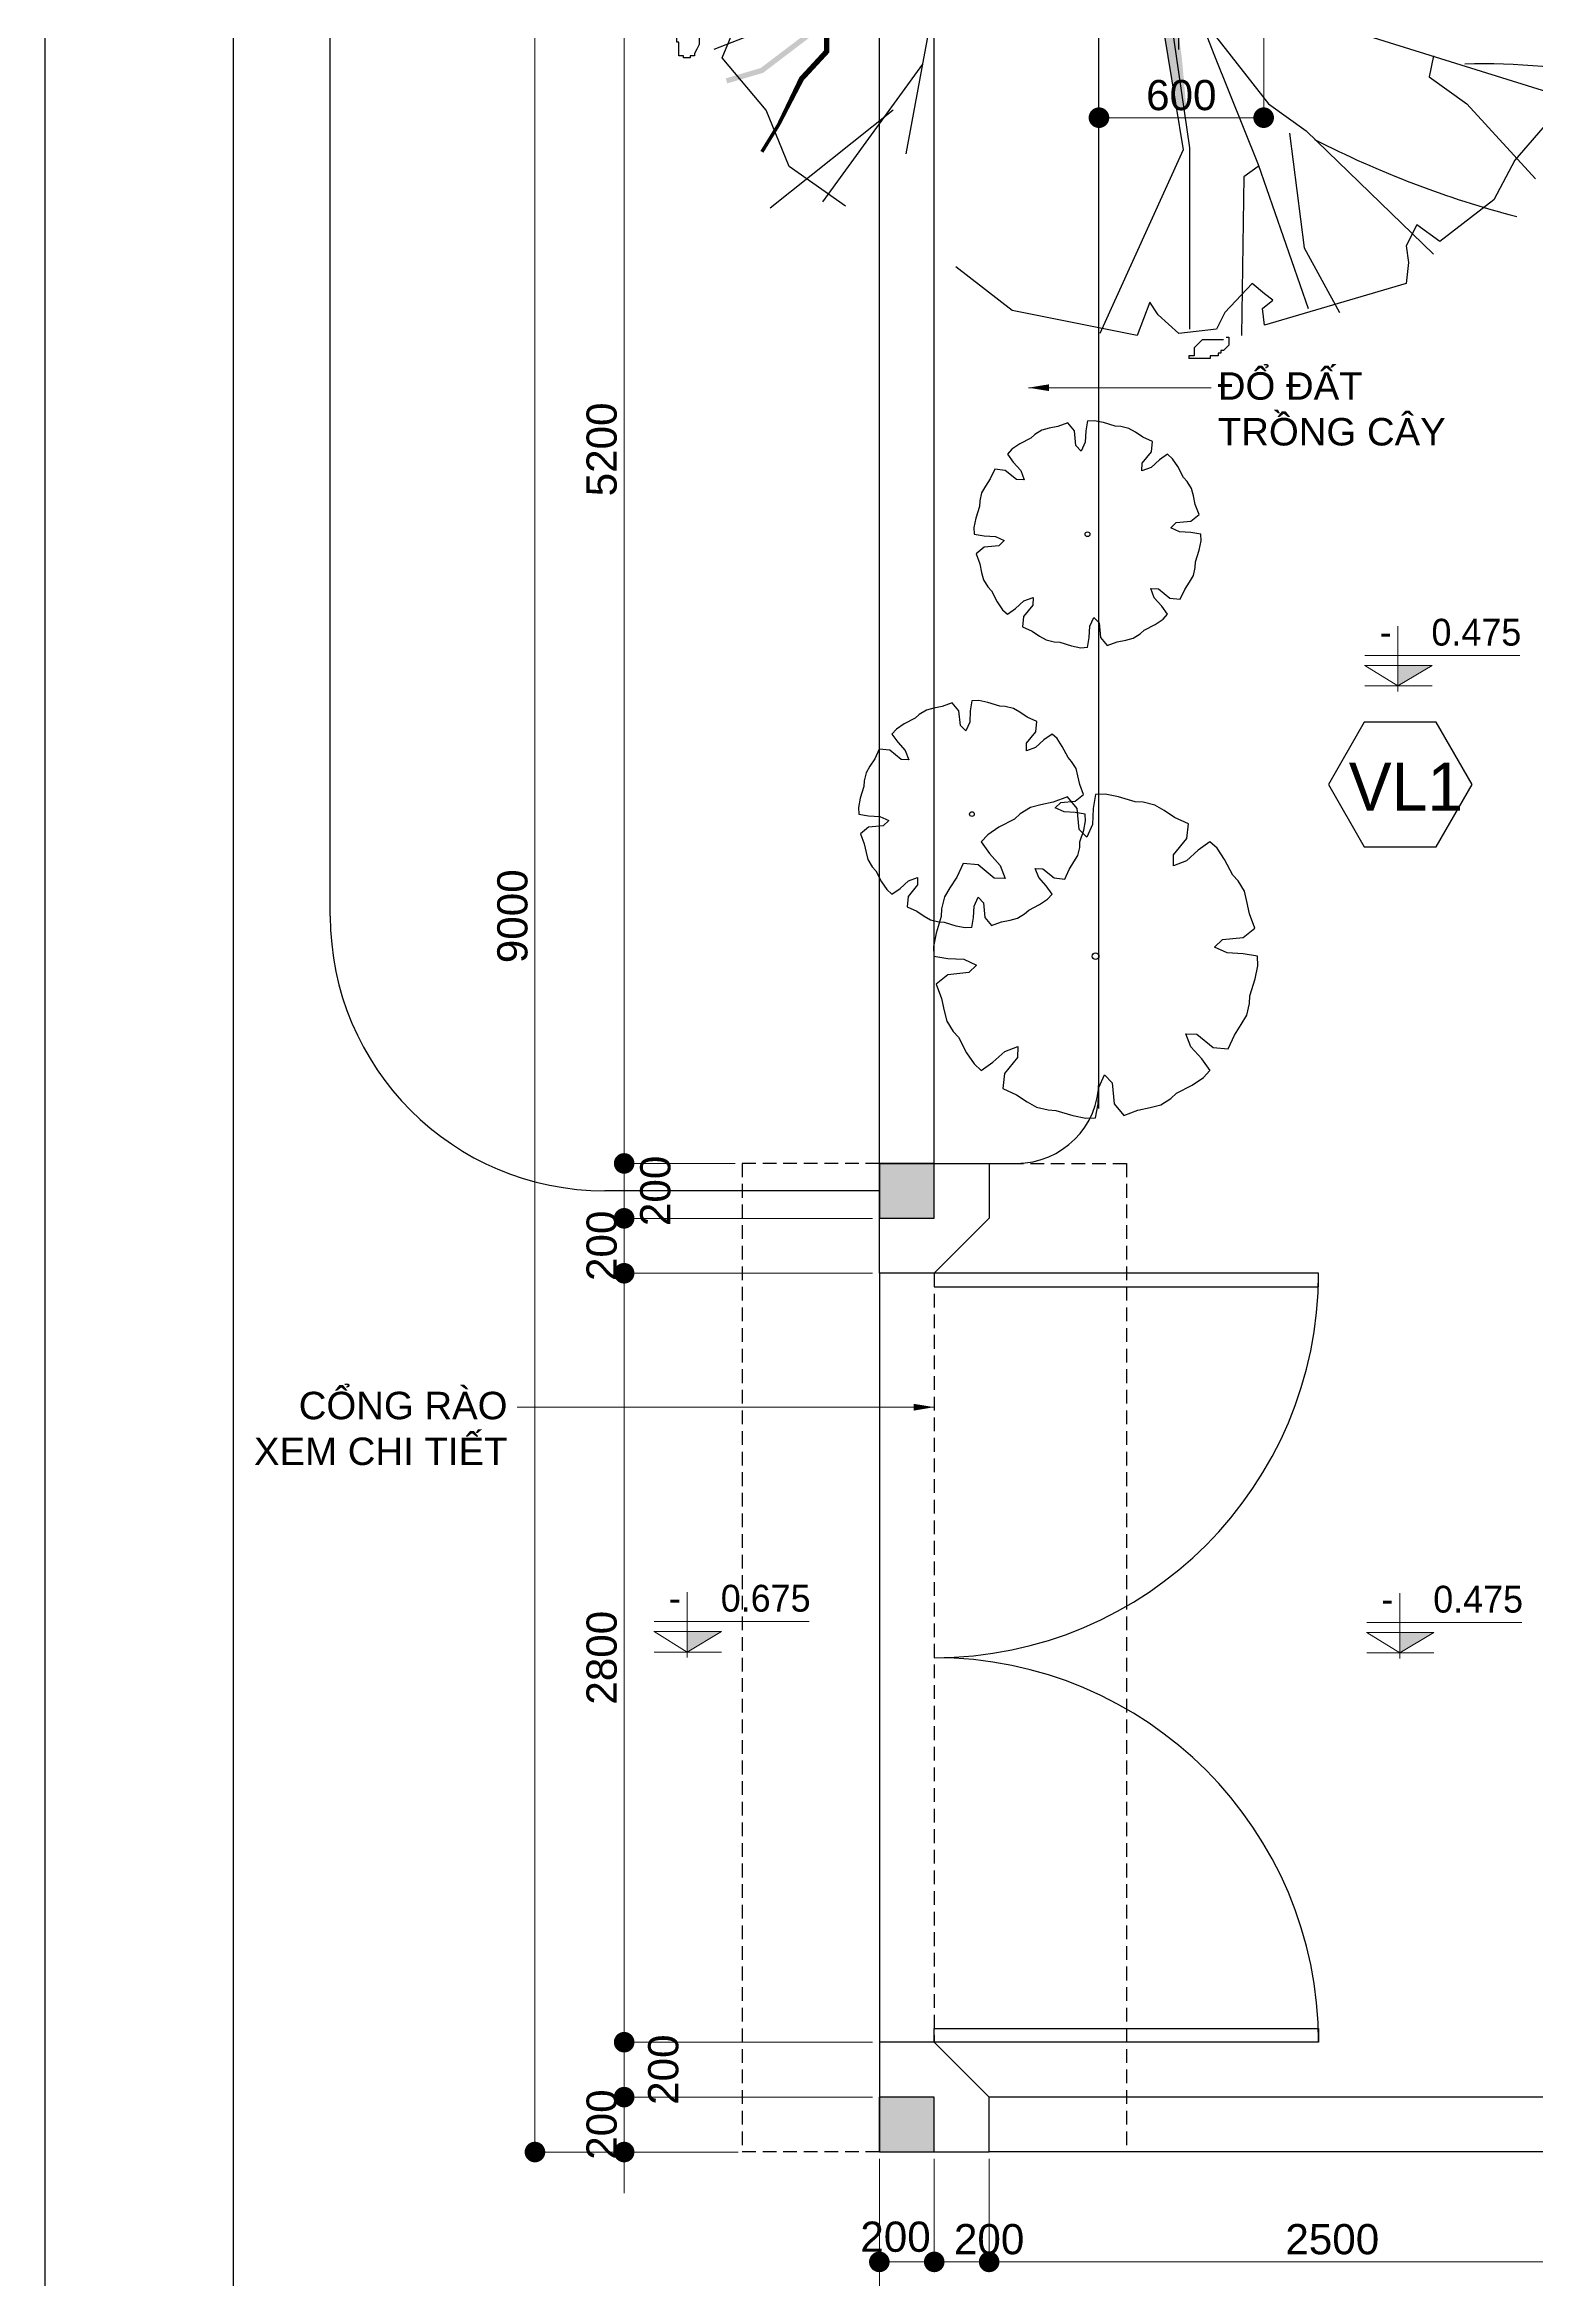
# Model space of a CAD drawing. Header units: millimetres. Extents: x -257631 to 60726, y -119421 to -4977.
# Drawn here: x -255846 to -244978, y -30483 to -14209 of the extents above; entities that cross this region are included whole.
import ezdxf
from ezdxf.enums import TextEntityAlignment as Align

# ---------------------------------------------------------------- set-up
doc = ezdxf.new("R2010")
doc.units = ezdxf.units.MM
doc.header["$LTSCALE"] = 400
doc.header["$MEASUREMENT"] = 0
doc.header["$PDMODE"] = 35
doc.linetypes.add('HIDDEN', pattern=[0.375, 0.25, -0.125])
for name, color, linetype in [('cay', 86, 'Continuous'), ('DIM', 144, 'Continuous'), ('HACTH', 8, 'Continuous'), ('KHUNG', 5, 'Continuous'), ('net 2', 7, 'Continuous'), ('net 3', 144, 'Continuous'), ('NUOC', 2, 'Continuous'), ('THAY', 7, 'Continuous'), ('VTH-TRUC', 1, 'Continuous')]:
    doc.layers.add(name, color=color, linetype=linetype)
doc.layers.add('VTH-GHI CHU- KI HIEU', color=7, linetype='Continuous', lineweight=13)
doc.styles.add('100_dim', font='VAVOB.TTF', dxfattribs={"height": 220})
doc.styles.add('100_tieude', font='VAVOB.TTF', dxfattribs={"height": 500})
doc.styles.add('VNI-AVO', font='vhelven.ttf', dxfattribs={"height": 220})
doc.dimstyles.new('style-50', dxfattribs={"dimscale": 0, "dimtxt": 2.3, "dimasz": 150, "dimexe": 50, "dimexo": 50, "dimgap": 50, "dimtad": 1, "dimdec": 0, "dimlfac": 0.5, "dimzin": 9, "dimtxsty": 'VNI-AVO', "dimblk": 'DOT', "dimcen": 0, "dimdle": 150, "dimclrd": 146, "dimclre": 146, "dimclrt": 7, "dimadec": 0, "dimazin": 0, "dimtfac": 1, "dimtdec": 0, "dimtix": 1, "dimtmove": 2, "dimatfit": 3, "dimfxl": 0, "dimlwd": 13, "dimlwe": 13, "dimarcsym": 0})

# ---------------------------------------------------------------- blocks, each defined once
blk = doc.blocks.new('VL')
at = {"layer": 'NUOC'}
blk.add_lwpolyline([(508, -7), (246, 447), (-278, 447), (-540, -7), (-278, -461), (246, -461)], close=True, dxfattribs=at)
at = {"layer": 'VTH-TRUC', "color": 7, "style": '100_tieude'}
blk.add_attdef('VL1', text='', height=350, dxfattribs=at).set_placement((25, -22), align=Align.MIDDLE_CENTER)
blk = doc.blocks.new('_Dot')
at = {"color": 0, "linetype": 'ByBlock', "lineweight": -2}
blk.add_line((-0.5, 0), (-1, 0), dxfattribs=at)
at = {"color": 0, "linetype": 'ByBlock', "lineweight": 100, "const_width": 0.5}
blk.add_lwpolyline([(-0.25, 0, 1), (0.25, 0, 1)], format="xyb", close=True, dxfattribs=at)
blk = doc.blocks.new('*D132')
at = {"layer": 'Defpoints', "color": 0}
for p in [(-19783, 124733), (-18583, 124733), (-19783, 123949)]:
    blk.add_point(p, dxfattribs=at)
at = {"layer": 'DIM', "color": 146, "lineweight": 13}
for p, q in [((-19783, 124683), (-19783, 123899)), ((-18583, 124683), (-18583, 123899)), ((-18733, 123949), (-19633, 123949))]:
    blk.add_line(p, q, dxfattribs=at)
at = {"layer": 'DIM', "color": 146, "lineweight": 13, "xscale": 150, "yscale": 150, "zscale": 150}
for p, rotation in [((-19783, 123949), 179.9999999999899), ((-18583, 123949), 359.9999999999899)]:
    blk.add_blockref('_Dot', p, dxfattribs=dict(at, rotation=rotation))
at = {"layer": 'DIM', "color": 7, "insert": (-19183, 124112), "char_height": 220, "attachment_point": 5, "style": 'VNI-AVO'}
blk.add_mtext('600', dxfattribs=at)
blk = doc.blocks.new('VTH- COTE')
at = {"layer": 'VTH-GHI CHU- KI HIEU'}
blk.add_hatch(color=256, dxfattribs=at).paths.add_polyline_path([(0, 0), (40.7, 24.3), (0, 24.3)])
for p, q in [((0, 71.4), (0, -6.7)), ((-39.3, 36.3), (145.4, 36.3)), ((-39.7, 24.3), (40.7, 24.3)), ((-39.3, 24.3), (0, 0)), ((-39.3, 0), (40.7, 0)), ((40.7, 24.3), (0, 0))]:
    blk.add_line(p, q, dxfattribs=at)
at = {"layer": 'VTH-GHI CHU- KI HIEU', "style": '100_dim'}
blk.add_attdef('%%P0.000', text='', height=32, dxfattribs=at).set_placement((147, 64.1), align=Align.MIDDLE_RIGHT)
blk = doc.blocks.new('*D82')
at = {"layer": 'Defpoints', "color": 0}
for p in [(-21383, 127133), (-23892, 109133), (-22412, 109133)]:
    blk.add_point(p, dxfattribs=at)
at = {"layer": 'DIM', "color": 146, "lineweight": 13}
for p, q in [((-21433, 127133), (-23942, 127133)), ((-23892, 126983), (-23892, 109283)), ((-22462, 109133), (-23942, 109133))]:
    blk.add_line(p, q, dxfattribs=at)
at = {"layer": 'DIM', "color": 146, "lineweight": 13, "xscale": 150, "yscale": 150, "zscale": 150}
for p, rotation in [((-23892, 127133), 89.99999999998985), ((-23892, 109133), 269.9999999999899)]:
    blk.add_blockref('_Dot', p, dxfattribs=dict(at, rotation=rotation))
at = {"layer": 'DIM', "color": 7, "insert": (-24055, 118133), "char_height": 220, "attachment_point": 5, "rotation": 90, "style": 'VNI-AVO'}
blk.add_mtext('9000', dxfattribs=at)
blk = doc.blocks.new('*D80')
at = {"layer": 'Defpoints', "color": 0}
for p in [(-23242, 126733), (-21383, 126733), (-22383, 116333)]:
    blk.add_point(p, dxfattribs=at)
at = {"layer": 'DIM', "color": 146, "lineweight": 13}
for p, q in [((-21433, 126733), (-23292, 126733)), ((-23242, 116483), (-23242, 126583)), ((-22433, 116333), (-23292, 116333))]:
    blk.add_line(p, q, dxfattribs=at)
at = {"layer": 'DIM', "color": 146, "lineweight": 13, "xscale": 150, "yscale": 150, "zscale": 150}
for p, rotation in [((-23242, 126733), 89.99999999998987), ((-23242, 116333), 269.9999999999899)]:
    blk.add_blockref('_Dot', p, dxfattribs=dict(at, rotation=rotation))
at = {"layer": 'DIM', "color": 7, "insert": (-23405, 121533), "char_height": 220, "attachment_point": 5, "rotation": 90, "style": 'VNI-AVO'}
blk.add_mtext('5200', dxfattribs=at)
blk = doc.blocks.new('*D79')
at = {"layer": 'Defpoints', "color": 0}
for p in [(-23242, 116333), (-22383, 116333), (-21383, 115933)]:
    blk.add_point(p, dxfattribs=at)
at = {"layer": 'DIM', "color": 146, "lineweight": 13}
for p, q in [((-22433, 116333), (-23292, 116333)), ((-23242, 116083), (-23242, 116183)), ((-21433, 115933), (-23292, 115933))]:
    blk.add_line(p, q, dxfattribs=at)
at = {"layer": 'DIM', "color": 146, "lineweight": 13, "xscale": 150, "yscale": 150, "zscale": 150}
for p, rotation in [((-23242, 116333), 89.99999999998987), ((-23242, 115933), 269.9999999999899)]:
    blk.add_blockref('_Dot', p, dxfattribs=dict(at, rotation=rotation))
at = {"layer": 'DIM', "color": 7, "insert": (-23014, 116133), "char_height": 220, "attachment_point": 5, "rotation": 90, "style": 'VNI-AVO'}
blk.add_mtext('200', dxfattribs=at)
blk = doc.blocks.new('*D78')
at = {"layer": 'Defpoints', "color": 0}
for p in [(-23242, 115933), (-21383, 115933), (-21383, 115533)]:
    blk.add_point(p, dxfattribs=at)
at = {"layer": 'DIM', "color": 146, "lineweight": 13}
for p, q in [((-23242, 116083), (-23242, 116233)), ((-21433, 115933), (-23292, 115933)), ((-23242, 115533), (-23242, 115933)), ((-21433, 115533), (-23292, 115533)), ((-23242, 115383), (-23242, 115233))]:
    blk.add_line(p, q, dxfattribs=at)
at = {"layer": 'DIM', "color": 146, "lineweight": 13, "xscale": 150, "yscale": 150, "zscale": 150}
for p, rotation in [((-23242, 115933), 269.9999999999899), ((-23242, 115533), 89.99999999998985)]:
    blk.add_blockref('_Dot', p, dxfattribs=dict(at, rotation=rotation))
at = {"layer": 'DIM', "color": 7, "insert": (-23405, 115733), "char_height": 220, "attachment_point": 5, "rotation": 90, "style": 'VNI-AVO'}
blk.add_mtext('200', dxfattribs=at)
blk = doc.blocks.new('*D77')
at = {"layer": 'Defpoints', "color": 0}
for p in [(-23242, 115533), (-21383, 115533), (-21383, 109933)]:
    blk.add_point(p, dxfattribs=at)
at = {"layer": 'DIM', "color": 146, "lineweight": 13}
for p, q in [((-21433, 115533), (-23292, 115533)), ((-23242, 110083), (-23242, 115383)), ((-21433, 109933), (-23292, 109933))]:
    blk.add_line(p, q, dxfattribs=at)
at = {"layer": 'DIM', "color": 146, "lineweight": 13, "xscale": 150, "yscale": 150, "zscale": 150}
for p, rotation in [((-23242, 115533), 89.99999999998987), ((-23242, 109933), 269.9999999999899)]:
    blk.add_blockref('_Dot', p, dxfattribs=dict(at, rotation=rotation))
at = {"layer": 'DIM', "color": 7, "insert": (-23405, 112733), "char_height": 220, "attachment_point": 5, "rotation": 90, "style": 'VNI-AVO'}
blk.add_mtext('2800', dxfattribs=at)
blk = doc.blocks.new('*D76')
at = {"layer": 'Defpoints', "color": 0}
for p in [(-23242, 109933), (-21383, 109933), (-21383, 109533)]:
    blk.add_point(p, dxfattribs=at)
at = {"layer": 'DIM', "color": 146, "lineweight": 13}
for p, q in [((-21433, 109933), (-23292, 109933)), ((-23242, 109683), (-23242, 109783)), ((-21433, 109533), (-23292, 109533))]:
    blk.add_line(p, q, dxfattribs=at)
at = {"layer": 'DIM', "color": 146, "lineweight": 13, "xscale": 150, "yscale": 150, "zscale": 150}
for p, rotation in [((-23242, 109933), 89.99999999998987), ((-23242, 109533), 269.9999999999899)]:
    blk.add_blockref('_Dot', p, dxfattribs=dict(at, rotation=rotation))
at = {"layer": 'DIM', "color": 7, "insert": (-22956, 109733), "char_height": 220, "attachment_point": 5, "rotation": 90, "style": 'VNI-AVO'}
blk.add_mtext('200', dxfattribs=at)
blk = doc.blocks.new('*D75')
at = {"layer": 'Defpoints', "color": 0}
for p in [(-23242, 109533), (-21383, 109533), (-22362, 109133)]:
    blk.add_point(p, dxfattribs=at)
at = {"layer": 'DIM', "color": 146, "lineweight": 13}
for p, q in [((-23242, 109683), (-23242, 109833)), ((-21433, 109533), (-23292, 109533)), ((-23242, 109133), (-23242, 109533)), ((-22412, 109133), (-23292, 109133)), ((-23242, 108983), (-23242, 108833))]:
    blk.add_line(p, q, dxfattribs=at)
at = {"layer": 'DIM', "color": 146, "lineweight": 13, "xscale": 150, "yscale": 150, "zscale": 150}
for p, rotation in [((-23242, 109533), 269.9999999999899), ((-23242, 109133), 89.99999999998985)]:
    blk.add_blockref('_Dot', p, dxfattribs=dict(at, rotation=rotation))
at = {"layer": 'DIM', "color": 7, "insert": (-23405, 109333), "char_height": 220, "attachment_point": 5, "rotation": 90, "style": 'VNI-AVO'}
blk.add_mtext('200', dxfattribs=at)
blk = doc.blocks.new('*D33')
at = {"layer": 'Defpoints', "color": 0}
for p in [(-21383, 109083), (-15383, 109133), (-21383, 107033)]:
    blk.add_point(p, dxfattribs=at)
at = {"layer": 'DIM', "color": 146, "lineweight": 13}
for p, q in [((-15383, 109083), (-15383, 106983)), ((-21383, 109033), (-21383, 106983)), ((-15533, 107033), (-21233, 107033))]:
    blk.add_line(p, q, dxfattribs=at)
at = {"layer": 'DIM', "color": 146, "lineweight": 13, "xscale": 150, "yscale": 150, "zscale": 150}
for p, rotation in [((-21383, 107033), 179.9999999999899), ((-15383, 107033), 359.9999999999899)]:
    blk.add_blockref('_Dot', p, dxfattribs=dict(at, rotation=rotation))
at = {"layer": 'DIM', "color": 7, "insert": (-18383, 107197), "char_height": 220, "attachment_point": 5, "style": 'VNI-AVO'}
blk.add_mtext('3000', dxfattribs=at)
blk = doc.blocks.new('*D12')
at = {"layer": 'Defpoints', "color": 0}
for p in [(-21383, 109133), (-20983, 109133), (-21383, 108333)]:
    blk.add_point(p, dxfattribs=at)
at = {"layer": 'DIM', "color": 146, "lineweight": 13}
for p, q in [((-21383, 109083), (-21383, 108283)), ((-20983, 109083), (-20983, 108283)), ((-21133, 108333), (-21233, 108333))]:
    blk.add_line(p, q, dxfattribs=at)
at = {"layer": 'DIM', "color": 146, "lineweight": 13, "xscale": 150, "yscale": 150, "zscale": 150}
for p, rotation in [((-21383, 108333), 179.9999999999899), ((-20983, 108333), 359.9999999999899)]:
    blk.add_blockref('_Dot', p, dxfattribs=dict(at, rotation=rotation))
at = {"layer": 'DIM', "color": 7, "insert": (-21265, 108515), "char_height": 220, "attachment_point": 5, "style": 'VNI-AVO'}
blk.add_mtext('200', dxfattribs=at)
blk = doc.blocks.new('*D11')
at = {"layer": 'Defpoints', "color": 0}
for p in [(-20983, 109133), (-20583, 109133), (-20983, 108333)]:
    blk.add_point(p, dxfattribs=at)
at = {"layer": 'DIM', "color": 146, "lineweight": 13}
for p, q in [((-20983, 109083), (-20983, 108283)), ((-20583, 109083), (-20583, 108283)), ((-20733, 108333), (-20833, 108333))]:
    blk.add_line(p, q, dxfattribs=at)
at = {"layer": 'DIM', "color": 146, "lineweight": 13, "xscale": 150, "yscale": 150, "zscale": 150}
for p, rotation in [((-20983, 108333), 179.9999999999899), ((-20583, 108333), 359.9999999999899)]:
    blk.add_blockref('_Dot', p, dxfattribs=dict(at, rotation=rotation))
at = {"layer": 'DIM', "color": 7, "insert": (-20583, 108497), "char_height": 220, "attachment_point": 5, "style": 'VNI-AVO'}
blk.add_mtext('200', dxfattribs=at)
blk = doc.blocks.new('*D10')
at = {"layer": 'Defpoints', "color": 0}
for p in [(-20583, 109133), (-15583, 109133), (-20583, 108333)]:
    blk.add_point(p, dxfattribs=at)
at = {"layer": 'DIM', "color": 146, "lineweight": 13}
for p, q in [((-20583, 109083), (-20583, 108283)), ((-15583, 109083), (-15583, 108283)), ((-15733, 108333), (-20433, 108333))]:
    blk.add_line(p, q, dxfattribs=at)
at = {"layer": 'DIM', "color": 146, "lineweight": 13, "xscale": 150, "yscale": 150, "zscale": 150}
for p, rotation in [((-20583, 108333), 179.9999999999899), ((-15583, 108333), 359.9999999999899)]:
    blk.add_blockref('_Dot', p, dxfattribs=dict(at, rotation=rotation))
at = {"layer": 'DIM', "color": 7, "insert": (-18083, 108497), "char_height": 220, "attachment_point": 5, "style": 'VNI-AVO'}
blk.add_mtext('2500', dxfattribs=at)
blk = doc.blocks.new('tree2')
for p, q in [((-199.2, 1139.8), (-237.3, 1130.3)), ((-154.5, 1149.3), (-199.2, 1139.8)), ((-102.5, 1168.6), (-154.5, 1149.3)), ((-67.9, 1126.2), (-102.5, 1168.6)), ((-0.4, 1177.8), (-9, 1126.2)), ((34.9, 1179.3), (-0.2, 1177.5)), ((83, 1169.6), (34.9, 1179.3)), ((144.5, 1150.4), (83, 1169.6)), ((172.8, 1149.1), (144.5, 1150.4)), ((215.4, 1139.2), (172.8, 1149.1)), ((-352.4, 1058.3), (-393.3, 1031.2)), ((-295.3, 1088.2), (-352.4, 1058.3)), ((-274.4, 1107.2), (-295.3, 1088.2)), ((-237.3, 1130.3), (-274.4, 1107.2)), ((-60.3, 1050.2), (-67.9, 1126.2)), ((-11.8, 1067.8), (-32.7, 1021.6)), ((-9, 1126.2), (-11.8, 1067.8)), ((249, 1119), (215.4, 1139.2)), ((287.3, 1094.2), (249, 1119)), ((337.8, 1071.1), (287.3, 1094.2)), ((332.2, 1016.7), (337.8, 1071.1)), ((-417.2, 1005.2), (-386.7, 962.7)), ((-393.3, 1031.2), (-416.8, 1005.1)), ((-32.7, 1021.6), (-60.3, 1050.2)), ((283.8, 957.5), (332.2, 1016.7)), ((416.5, 1005.5), (373.9, 975)), ((442.5, 981.6), (416.4, 1005.1)), ((469.7, 940.7), (442.5, 981.6)), ((-482.8, 926.5), (-506, 876.2)), ((-428.4, 921), (-482.8, 926.5)), ((-369.2, 872.6), (-428.4, 921)), ((-386.7, 962.7), (-347.4, 919.4)), ((-347.4, 919.4), (-329.5, 871.9)), ((283.1, 917.9), (283.8, 957.5)), ((330.6, 935.8), (283.1, 917.9)), ((373.9, 975), (330.6, 935.8)), ((499.6, 883.7), (469.7, 940.7)), ((-530.8, 837.9), (-551, 804.3)), ((-506, 876.2), (-530.8, 837.9)), ((-329.5, 871.9), (-369.2, 872.6)), ((518.6, 862.8), (499.6, 883.7)), ((541.7, 825.8), (518.6, 862.8)), ((551.2, 787.7), (541.7, 825.8)), ((-562.3, 733.5), (-581.5, 672)), ((-560.9, 761.7), (-562.3, 733.5)), ((-551, 804.3), (-560.9, 761.7)), ((560.7, 743.1), (551.2, 787.7)), ((580.1, 691.1), (560.7, 743.1)), ((-581.5, 672), (-591.2, 623.9)), ((461.5, 649), (537.6, 656.6)), ((537.6, 656.6), (580.1, 691.1)), ((-591.2, 623.9), (-589.4, 588.9)), ((-589.7, 588.7), (-538, 580.2)), ((-538, 580.2), (-479.6, 577.3)), ((-479.6, 577.3), (-433.4, 556.4)), ((433, 621.4), (461.5, 649)), ((479.2, 600.5), (433, 621.4)), ((537.6, 597.7), (479.2, 600.5)), ((589.3, 589.1), (537.6, 597.7)), ((590.8, 553.9), (589, 588.9)), ((-538, 521.2), (-580.4, 486.7)), ((-461.9, 528.8), (-538, 521.2)), ((-433.4, 556.4), (-461.9, 528.8)), ((561.9, 444.3), (581.1, 505.8)), ((581.1, 505.8), (590.8, 553.9)), ((-580.4, 486.7), (-561.1, 434.8)), ((-561.1, 434.8), (-551.6, 390.1)), ((550.6, 373.6), (560.5, 416.1)), ((560.5, 416.1), (561.9, 444.3)), ((-551.6, 390.1), (-542.1, 352.1)), ((-542.1, 352.1), (-519, 315)), ((505.6, 301.7), (530.4, 340)), ((530.4, 340), (550.6, 373.6)), ((-519, 315), (-500, 294.1)), ((-500, 294.1), (-470.1, 237.1)), ((-331, 242.1), (-283.5, 259.9)), ((-283.5, 259.9), (-284.2, 220.3)), ((329.1, 305.9), (368.8, 305.2)), ((347, 258.5), (329.1, 305.9)), ((386.3, 215.2), (347, 258.5)), ((368.8, 305.2), (428, 256.8)), ((428, 256.8), (482.5, 251.3)), ((482.5, 251.3), (505.6, 301.7)), ((-470.1, 237.1), (-442.9, 196.2)), ((-442.9, 196.2), (-416.8, 172.7)), ((-416.9, 172.4), (-374.3, 202.8)), ((-374.3, 202.8), (-331, 242.1)), ((-284.2, 220.3), (-332.6, 161.1)), ((416.8, 172.6), (386.3, 215.2)), ((392.9, 146.7), (416.4, 172.7)), ((-332.6, 161.1), (-338.1, 106.7)), ((-338.1, 106.7), (-287.7, 83.7)), ((-287.7, 83.7), (-249.4, 58.8)), ((8.6, 51.6), (11.4, 110)), ((11.4, 110), (32.3, 156.2)), ((32.3, 156.2), (59.9, 127.7)), ((59.9, 127.7), (67.5, 51.6)), ((274, 70.6), (294.9, 89.6)), ((294.9, 89.6), (352, 119.5)), ((352, 119.5), (392.9, 146.7)), ((-249.4, 58.8), (-215.8, 38.6)), ((-215.8, 38.6), (-173.2, 28.7)), ((-173.2, 28.7), (-144.9, 27.4)), ((-144.9, 27.4), (-83.4, 8.2)), ((-83.4, 8.2), (-35.3, -1.5)), ((-35.3, -1.5), (-0.2, 0.3)), ((0, 0), (8.6, 51.6)), ((67.5, 51.6), (102.1, 9.2)), ((102.1, 9.2), (154.1, 28.5)), ((154.1, 28.5), (198.8, 38)), ((198.8, 38), (236.9, 47.5)), ((236.9, 47.5), (274, 70.6))]:
    blk.add_line(p, q)
blk.add_ellipse((-0.2, 588.9), major_axis=(-12.3, 0), ratio=0.999017)
blk = doc.blocks.new('TREE56')
for p, q in [((-44.7, 1469.7), (-113.1, 1792.8)), ((-14.3, 1462.1), (12.3, 1808)), ((-303, 1481.1), (-424.5, 1750.9)), ((-268.8, 1519.1), (-265, 1750.9)), ((-238.4, 1747.1), (92, 1769.9)), ((-25.7, 1621.7), (-67.5, 1789)), ((84.4, 1655.9), (145.2, 1785.2)), ((92, 1769.9), (194.6, 1693.9)), ((-618.7, 1716.5), (-630.9, 1708.4)), ((-618.7, 1716.5), (-614.7, 1712.5)), ((-614.7, 1712.5), (-610.6, 1712.5)), ((-610.6, 1712.5), (-610.6, 1708.4)), ((-409.3, 1674.9), (-238.4, 1747.1)), ((-94.1, 1203.6), (-306.8, 1747.1)), ((8.5, 1329.1), (217.4, 1735.7)), ((194.6, 1693.9), (247.8, 1720.5)), ((209.8, 1481.1), (304.8, 1709.1)), ((247.8, 1720.5), (464.3, 1553.3)), ((-634.9, 1680), (-630.9, 1680)), ((-634.9, 1655.7), (-634.9, 1680)), ((-630.9, 1680), (-630.9, 1708.4)), ((-610.6, 1708.4), (-606.5, 1708.4)), ((-606.5, 1708.4), (-602.5, 1704.4)), ((-602.5, 1704.4), (-598.4, 1704.4)), ((-598.4, 1704.4), (-598.4, 1700.3)), ((-598.4, 1700.3), (-594.4, 1696.3)), ((-594.4, 1696.3), (-590.3, 1696.3)), ((-590.3, 1680), (-594.4, 1676)), ((-594.4, 1676), (-594.4, 1651.6)), ((-590.3, 1696.3), (-590.3, 1680)), ((-576.5, 1625.5), (-409.3, 1674.9)), ((-630.9, 1655.7), (-634.9, 1655.7)), ((-630.9, 1631.3), (-630.9, 1655.7)), ((-622.8, 1631.3), (-630.9, 1631.3)), ((-622.8, 1627.3), (-622.8, 1631.3)), ((-602.5, 1631.3), (-610.6, 1631.3)), ((-610.6, 1631.3), (-610.6, 1627.3)), ((-598.4, 1643.5), (-602.5, 1635.4)), ((-602.5, 1635.4), (-602.5, 1631.3)), ((-594.4, 1651.6), (-598.4, 1643.5)), ((-511.6, 1631.6), (-526.2, 1617)), ((-472.6, 1631.6), (-511.6, 1631.6)), ((-467.8, 1636.5), (-462.9, 1636.5)), ((-462.9, 1636.5), (-462.9, 1621.9)), ((84.4, 1458.3), (84.4, 1655.9)), ((130, 1256.9), (422.5, 1636.9)), ((297.2, 1579.9), (376.9, 1644.5)), ((-690.5, 1589.4), (-698.6, 1589.4)), ((-698.6, 1589.4), (-698.6, 1585.3)), ((-678.3, 1613.7), (-690.5, 1601.6)), ((-690.5, 1601.6), (-690.5, 1589.4)), ((-645.8, 1613.7), (-678.3, 1613.7)), ((-654, 1589.4), (-666.1, 1589.4)), ((-666.1, 1589.4), (-666.1, 1585.3)), ((-654, 1593.5), (-654, 1589.4)), ((-649.9, 1593.5), (-654, 1593.5)), ((-649.9, 1597.5), (-649.9, 1593.5)), ((-645.8, 1597.5), (-649.9, 1597.5)), ((-637.7, 1605.6), (-645.8, 1597.5)), ((-641.8, 1617.8), (-637.7, 1617.8)), ((-637.7, 1617.8), (-637.7, 1605.6)), ((-610.6, 1627.3), (-622.8, 1627.3)), ((-568.9, 1576.1), (-576.5, 1625.5)), ((-538.5, 1511.5), (-557.5, 1606.5)), ((-526.2, 1602.4), (-535.9, 1602.4)), ((-535.9, 1602.4), (-535.9, 1597.5)), ((-497, 1597.5), (-535.9, 1597.5)), ((-526.2, 1617), (-526.2, 1602.4)), ((-482.4, 1602.4), (-497, 1602.4)), ((-497, 1602.4), (-497, 1597.5)), ((-477.5, 1607.3), (-482.4, 1607.3)), ((-482.4, 1607.3), (-482.4, 1602.4)), ((-472.6, 1612.1), (-477.5, 1612.1)), ((-477.5, 1612.1), (-477.5, 1607.3)), ((-462.9, 1621.9), (-472.6, 1612.1)), ((38.9, 1405.1), (-25.7, 1621.7)), ((503.5, 1610.5), (491.4, 1602.4)), ((491.4, 1574), (491.4, 1602.4)), ((503.5, 1610.5), (507.6, 1606.4)), ((507.6, 1606.4), (511.7, 1606.4)), ((511.7, 1606.4), (511.7, 1602.4)), ((511.7, 1602.4), (515.7, 1602.4)), ((515.7, 1602.4), (519.8, 1598.3)), ((519.8, 1598.3), (523.8, 1598.3)), ((523.8, 1598.3), (523.8, 1594.2)), ((523.8, 1594.2), (527.9, 1590.2)), ((527.9, 1590.2), (531.9, 1590.2)), ((531.9, 1590.2), (531.9, 1574)), ((-666.1, 1585.3), (-698.6, 1585.3)), ((-698, 1462.1), (-648.6, 1572.3)), ((-648.6, 1572.3), (-595.5, 1545.7)), ((-595.5, 1545.7), (-568.9, 1576.1)), ((107.2, 1344.3), (403.5, 1560.9)), ((232.6, 1530.5), (297.2, 1579.9)), ((464.3, 1553.3), (445.3, 1507.7)), ((487.3, 1574), (491.4, 1574)), ((487.3, 1549.6), (487.3, 1574)), ((491.4, 1549.6), (487.3, 1549.6)), ((491.4, 1525.3), (491.4, 1549.6)), ((531.9, 1574), (527.9, 1569.9)), ((527.9, 1569.9), (527.9, 1545.6)), ((-530.9, 1253.1), (-751.2, 1522.9)), ((-447.3, 1313.9), (-538.5, 1511.5)), ((-215.6, 1268.3), (-268.8, 1519.1)), ((445.3, 1507.7), (475.7, 1465.9)), ((499.5, 1525.3), (491.4, 1525.3)), ((499.5, 1521.2), (499.5, 1525.3)), ((511.7, 1521.2), (499.5, 1521.2)), ((511.7, 1525.3), (511.7, 1521.2)), ((519.8, 1525.3), (511.7, 1525.3)), ((523.8, 1537.4), (519.8, 1529.3)), ((519.8, 1529.3), (519.8, 1525.3)), ((527.9, 1545.6), (523.8, 1537.4)), ((550.5, 1530.5), (535.9, 1515.9)), ((535.9, 1515.9), (535.9, 1501.3)), ((589.4, 1530.5), (550.5, 1530.5)), ((579.7, 1506.2), (579.7, 1501.3)), ((584.6, 1506.2), (579.7, 1506.2)), ((584.6, 1511.1), (584.6, 1506.2)), ((589.4, 1511.1), (584.6, 1511.1)), ((599.2, 1520.8), (589.4, 1511.1)), ((594.3, 1535.4), (599.2, 1535.4)), ((599.2, 1535.4), (599.2, 1520.8)), ((-246, 1408.9), (-303, 1481.1)), ((-6.7, 1401.3), (-44.7, 1469.7)), ((152.8, 1378.5), (209.8, 1481.1)), ((475.7, 1465.9), (551.6, 1477.3)), ((526.2, 1501.3), (526.2, 1496.5)), ((535.9, 1501.3), (526.2, 1501.3)), ((565.1, 1496.5), (526.2, 1496.5)), ((551.6, 1477.3), (582, 1405.1)), ((565.1, 1501.3), (565.1, 1496.5)), ((579.7, 1501.3), (565.1, 1501.3)), ((-819.6, 1363.3), (-698, 1462.1)), ((-2.9, 1306.3), (-14.3, 1462.1)), ((502, 1451), (487.4, 1441.2)), ((487.4, 1407.1), (487.4, 1441.2)), ((502, 1451), (506.8, 1446.1)), ((506.8, 1446.1), (511.7, 1446.1)), ((511.7, 1446.1), (511.7, 1441.2)), ((511.7, 1441.2), (516.6, 1441.2)), ((516.6, 1441.2), (521.4, 1436.4)), ((521.4, 1436.4), (526.3, 1436.4)), ((526.3, 1436.4), (526.3, 1431.5)), ((526.3, 1431.5), (531.2, 1426.6)), ((531.2, 1426.6), (536, 1426.6)), ((536, 1426.6), (536, 1407.1)), ((-10.5, 1123.8), (130, 1397.5)), ((482.5, 1407.1), (487.4, 1407.1)), ((482.5, 1377.9), (482.5, 1407.1)), ((536, 1407.1), (531.2, 1402.3)), ((531.2, 1402.3), (531.2, 1373.1)), ((582, 1405.1), (677, 1260.7)), ((-891.7, 1222.6), (-819.6, 1363.3)), ((-276.4, 1310.1), (-299.2, 1367.1)), ((-29.5, 1184.6), (107.2, 1344.3)), ((487.4, 1377.9), (482.5, 1377.9)), ((487.4, 1348.7), (487.4, 1377.9)), ((497.1, 1348.7), (487.4, 1348.7)), ((497.1, 1343.8), (497.1, 1348.7)), ((511.7, 1343.8), (497.1, 1343.8)), ((511.7, 1348.7), (511.7, 1343.8)), ((521.4, 1348.7), (511.7, 1348.7)), ((526.3, 1363.3), (521.4, 1353.6)), ((521.4, 1353.6), (521.4, 1348.7)), ((531.2, 1373.1), (526.3, 1363.3)), ((-641, 1123.8), (-891.7, 1310.1)), ((-371.4, 1074.4), (-447.3, 1313.9)), ((-215.6, 1256.9), (-276.4, 1310.1)), ((-40.9, 1165.6), (8.5, 1329.1)), ((365.5, 1112.4), (665.6, 1302.5)), ((-147.3, 1150.4), (-215.6, 1268.3)), ((-785.4, 1192.2), (-922.1, 1253.1)), ((-876.5, 1192.2), (-891.7, 1222.6)), ((-401.7, 1154.2), (-530.9, 1253.1)), ((4.7, 1158), (130, 1256.9)), ((677, 1260.7), (707.4, 1237.8)), ((696, 1241.6), (680.8, 1207.4)), ((-796.8, 1112.4), (-933.5, 1196)), ((-887.9, 1158), (-876.5, 1192.2)), ((-724.6, 1173.2), (-785.4, 1192.2)), ((680.8, 1207.4), (726.4, 1161.8)), ((-929.7, 1142.8), (-887.9, 1158)), ((-925.9, 1074.4), (-929.7, 1142.8)), ((-341, 1127.6), (-401.7, 1154.2)), ((-162.4, 990.8), (-40.9, 1165.6)), ((-128.3, 1116.2), (-147.3, 1150.4)), ((726.4, 1161.8), (756.8, 945.2)), ((-504.3, 1013.6), (-796.8, 1112.4)), ((-557.5, 1002.2), (-641, 1123.8)), ((-268.8, 979.4), (-341, 1127.6)), ((-162.4, 933.8), (-10.5, 1123.8)), ((19.9, 952.8), (365.5, 1112.4)), ((-971.5, 888.2), (-925.9, 1074.4)), ((-751.2, 1063), (-891.7, 1013.6)), ((-303, 968), (-371.4, 1074.4)), ((437.7, 1089.6), (502.3, 1055.4)), ((502.3, 1055.4), (760.6, 1078.2)), ((-906.9, 1047.8), (-971.5, 1055.4)), ((-656.2, 1047.8), (-906.9, 1047.8)), ((-891.7, 1013.6), (-963.9, 1002.2)), ((-553.7, 956.6), (-557.5, 1002.2)), ((-428.3, 960.4), (-504.3, 1013.6)), ((-40.9, 914.8), (19.9, 952.8)), ((80.6, 964.2), (145.2, 952.8)), ((145.2, 952.8), (145.2, 899.6)), ((585.8, 926.2), (775.7, 964.2)), ((756.8, 945.2), (756.8, 888.2)), ((-618.3, 895.8), (-979.1, 914.8)), ((-56.1, 819.8), (-40.9, 914.8)), ((145.2, 899.6), (206, 911)), ((206, 911), (551.6, 880.6)), ((521.3, 892), (585.8, 926.2)), ((-937.3, 724.8), (-971.5, 888.2)), ((-675.2, 861.6), (-971.5, 762.8)), ((-212.2, 869.6), (-185.6, 831.6)), ((338.9, 888.2), (376.9, 842.6)), ((551.6, 880.6), (779.5, 838.8)), ((756.8, 888.2), (730.2, 861.6)), ((730.2, 861.6), (745.4, 812.2)), ((-785.4, 823.6), (-831, 778)), ((-185.6, 831.6), (-159, 846.8)), ((-159, 846.8), (-159, 793.5)), ((376.9, 842.6), (753, 770.4)), ((-831, 778), (-956.3, 667.7)), ((-159, 793.5), (-181.8, 782.1)), ((-181.8, 782.1), (-166.6, 744.1)), ((-132.1, 781.8), (-147.3, 732.4)), ((764.4, 812.2), (699.8, 606.9)), ((745.4, 812.2), (764.4, 812.2)), ((-166.6, 744.1), (-128.6, 744.1)), ((-128.6, 744.1), (-159, 717.5)), ((-937.3, 667.7), (-937.3, 724.8)), ((-159, 717.5), (-181.8, 687.1)), ((-910.7, 663.9), (-937.3, 667.7)), ((-880.3, 656.3), (-910.7, 663.9)), ((-876.5, 606.9), (-880.3, 656.3)), ((-546.1, 652.5), (-652.4, 648.7)), ((-511.9, 675.3), (-568.9, 367.5)), ((-181.8, 687.1), (-162.8, 671.9)), ((-162.8, 671.9), (-140, 671.9)), ((-143.5, 686.7), (-135.9, 641.1)), ((-135.9, 641.1), (-71.3, 652.5)), ((-71.3, 652.5), (-105.5, 629.7)), ((-14.3, 629.7), (50.3, 652.5)), ((50.3, 652.5), (646.6, 466.3)), ((-969.8, 631.6), (-982, 623.5)), ((-982, 595.1), (-982, 623.5)), ((-969.8, 631.6), (-965.8, 627.5)), ((-965.8, 627.5), (-961.7, 627.5)), ((-961.7, 627.5), (-961.7, 623.5)), ((-961.7, 623.5), (-957.7, 623.5)), ((-957.7, 623.5), (-953.6, 619.4)), ((-953.6, 619.4), (-949.6, 619.4)), ((-949.6, 619.4), (-949.6, 615.3)), ((-949.6, 615.3), (-945.5, 611.3)), ((-945.5, 611.3), (-941.5, 611.3)), ((-941.5, 611.3), (-941.5, 595.1)), ((-652.4, 648.7), (-831, 591.7)), ((-105.5, 629.7), (-63.7, 375.1)), ((-90.3, 641.1), (-52.3, 378.9)), ((-71.3, 557.5), (-71.3, 622.1)), ((-71.3, 622.1), (-33.3, 618.3)), ((-33.3, 618.3), (92, 458.7)), ((-33.3, 614.5), (-6.7, 546.1)), ((-986.1, 570.7), (-986.1, 595.1)), ((-986.1, 595.1), (-982, 595.1)), ((-982, 570.7), (-986.1, 570.7)), ((-982, 546.4), (-982, 570.7)), ((-941.5, 595.1), (-945.5, 591)), ((-945.5, 591), (-945.5, 566.6)), ((-831, 591.7), (-918.3, 557.5)), ((-903.1, 542.3), (-876.5, 606.9)), ((654.2, 591.7), (639, 546.1)), ((699.8, 606.9), (654.2, 591.7)), ((714.7, 586.7), (702.5, 574.5)), ((702.5, 574.5), (702.5, 562.3)), ((747.1, 586.7), (714.7, 586.7)), ((747.1, 570.5), (743.1, 570.5)), ((743.1, 570.5), (743.1, 566.4)), ((755.3, 578.6), (747.1, 570.5)), ((751.2, 590.7), (755.3, 590.7)), ((755.3, 590.7), (755.3, 578.6)), ((-973.9, 546.4), (-982, 546.4)), ((-973.9, 542.3), (-973.9, 546.4)), ((-961.7, 542.3), (-973.9, 542.3)), ((-953.6, 546.4), (-961.7, 546.4)), ((-961.7, 546.4), (-961.7, 542.3)), ((-949.6, 558.5), (-953.6, 550.4)), ((-953.6, 550.4), (-953.6, 546.4)), ((-945.5, 566.6), (-949.6, 558.5)), ((-823.4, 447.3), (-903.1, 542.3)), ((-538.5, 530.9), (-720.8, 280.1)), ((-6.7, 546.1), (73.1, 348.5)), ((392.1, 546.1), (384.5, 508.1)), ((639, 546.1), (684.6, 523.3)), ((702.5, 562.3), (694.4, 562.3)), ((694.4, 562.3), (694.4, 558.3)), ((726.9, 558.3), (694.4, 558.3)), ((739, 562.3), (726.9, 562.3)), ((726.9, 562.3), (726.9, 558.3)), ((743.1, 566.4), (739, 566.4)), ((739, 566.4), (739, 562.3)), ((384.5, 508.1), (452.9, 458.7)), ((684.6, 523.3), (540.2, 356.1)), ((92, 458.7), (160.4, 409.3)), ((452.9, 458.7), (578.2, 321.9)), ((-781.6, 344.7), (-823.4, 447.3)), ((-591.7, 447.3), (-815.8, 268.7)), ((160.4, 409.3), (392.1, 185)), ((-63.7, 375.1), (-215.6, 40.6)), ((-52.3, 378.9), (-52.3, 48.2)), ((130, 405.5), (156.6, 196.5)), ((-679, 272.5), (-781.6, 344.7)), ((46.5, 325.7), (42.7, 36.8)), ((73.1, 344.7), (46.5, 325.7)), ((73.1, 348.5), (164.2, 86.2)), ((540.2, 356.1), (502.3, 283.9)), ((502.3, 283.9), (403.5, 207.9)), ((361.7, 238.3), (342.7, 200.3)), ((403.5, 207.9), (361.7, 238.3)), ((156.6, 196.5), (221.2, 78.6)), ((342.7, 200.3), (346.5, 169.8)), ((346.5, 169.8), (342.7, 131.8)), ((-375.2, 82.4), (-477.7, 162.2)), ((61.7, 131.8), (12.3, 78.6)), ((84.4, 112.8), (61.7, 131.8)), ((342.7, 131.8), (84.4, 55.8)), ((-147.3, 36.8), (-375.2, 82.4)), ((-124.5, 97.6), (-147.3, 36.8)), ((-109.3, 74.8), (-124.5, 97.6)), ((80.6, 86.2), (99.6, 101.4)), ((84.4, 55.8), (80.6, 86.2)), ((99.6, 101.4), (84.4, 112.8)), ((-71.3, 40.6), (-109.3, 74.8)), ((-2.9, 48.2), (-71.3, 40.6)), ((12.3, 78.6), (-2.9, 48.2)), ((-53.5, 0), (-53.5, -4.9)), ((-43.8, 0), (-53.5, 0)), ((-29.2, 29.2), (-43.8, 14.6)), ((-43.8, 14.6), (-43.8, 0)), ((9.7, 29.2), (-29.2, 29.2)), ((-14.6, 0), (-14.6, -4.9)), ((0, 0), (-14.6, 0)), ((0, 4.9), (0, 0)), ((4.9, 4.9), (0, 4.9)), ((4.9, 9.7), (4.9, 4.9)), ((9.7, 9.7), (4.9, 9.7)), ((19.5, 19.5), (9.7, 9.7)), ((14.6, 34.1), (19.5, 34.1)), ((19.5, 34.1), (19.5, 19.5)), ((-14.6, -4.9), (-53.5, -4.9))]:
    blk.add_line(p, q)
for points in [[(-166.2, 895.8, 16, 16, 0), (-177.6, 1017.4, 16, 16, 0), (-139.7, 1085.8, 16, 12.8, 0), (-116.9, 1146.6, 12.8, 9.6, 0), (-101.7, 1196, 9.6, 9.6, 0), (-86.5, 1279.7, 9.6, 9.6, 0)], [(-204.2, 861.6, 16, 16, 0), (-272.6, 956.6, 16, 16, 0), (-223.2, 952.8, 16, 16, 0), (-200.4, 918.6, 16, 16, 0), (-219.4, 895.8, 16, 16, 0), (-234.6, 937.6, 16, 16, 0), (-299.2, 994.6, 9.6, 9.6, 0), (-386.6, 968, 16, 16, 0), (-462.5, 933.8, 22.4, 22.4, 0), (-546.1, 945.2, 22.4, 22.4, 0), (-565.1, 933.8, 12.8, 12.8, 0), (-648.6, 869.2, 12.8, 12.8, 0), (-686.6, 865.4, 12.8, 12.8, 0), (-793, 854, 12.8, 12.8, 0), (-868.9, 865.4, 12.8, 12.8, 0), (-918.3, 876.8, 12.8, 12.8, 0), (-941.1, 861.6, 12.8, 12.8, 0), (-906.9, 861.6, 12.8, 12.8, 0), (-925.9, 823.6, 12.8, 12.8, 0)], [(-44.7, 781.8, 19.2, 19.2, 0), (-52.3, 842.6, 19.2, 12.8, 0), (-37.1, 899.6, 12.8, 12.8, 0)], [(-170, 869.2, 22.4, 22.4, 0), (-261.2, 827.4, 22.4, 22.4, 0), (-276.4, 842.6, 9.6, 9.6, 0), (-382.8, 812.2, 9.6, 9.6, 0), (-375.2, 781.8, 9.6, 9.6, 0), (-348.6, 740, 9.6, 9.6, 0), (-360, 705.7, 9.6, 9.6, 0), (-375.2, 701.9, 9.6, 9.6, 0), (-382.8, 690.5, 9.6, 9.6, 0), (-420.7, 728.6, 9.6, 9.6, 0), (-606.9, 637.3, 9.6, 9.6, 0), (-736, 591.7, 9.6, 9.6, 0), (-831, 519.5, 9.6, 9.6, 0), (-895.5, 500.5, 9.6, 9.6, 0)], [(-169.9, 873, 16, 16, 0), (-112.9, 751.4, 16, 16, 0), (-74.9, 774.2, 16, 16, 0), (-37, 778, 16, 16, 0), (-21.8, 755.2, 1.28, 1.28, 0)], [(-135.9, 701.9, 25.6, 25.6, 0), (-86.5, 679.1, 25.6, 25.6, 0), (-90.3, 622.1, 25.6, 25.6, 0), (-78.9, 542.3, 25.6, 19.2, 0), (-67.5, 451.1, 19.2, 19.2, 0)], [(-713.2, 599.3, 9.6, 9.6, 0), (-713.2, 553.7, 9.6, 9.6, 0), (-758.8, 504.3, 9.6, 6.4, 0), (-800.6, 420.7, 6.4, 6.4, 0), (-831, 371.3, 6.4, 6.4, 0)]]:
    blk.add_lwpolyline(points, format="xyseb")
for points, const_width in [([(-204.2, 884.4), (-181.4, 941.4), (-181.4, 892), (-189, 880.6)], 12.8), ([(-217.8, 867.6), (-266.2, 846.6), (-238.4, 878.1)], 12.8), ([(-185.2, 850.2), (-120.7, 721), (-177.6, 690.5)], 25.6), ([(-210.4, 836.4), (-142, 707.2)], 25.6), ([(-116.9, 781.8), (-59.9, 797)], 12.8), ([(-75.1, 633.5), (-25.7, 641.1), (46.5, 652.5)], 19.2)]:
    blk.add_lwpolyline(points, dxfattribs=dict(const_width=const_width))
for centre, radius in [((-8.4, 920.7), 15.3), ((-357.1, 798.2), 11.7), ((-505.5, 653.4), 11.7), ((54.7, 638.5), 11.7)]:
    blk.add_circle(centre, radius)
for centre, radius, start, end in [((1208.5, 725.9), 898.1, 129.3545, 152.6092), ((391.9, 1560.9), 467.6, 262.5537, 314.3375), ((889.4, 1892.1), 882.6, 248.5622, 262.3516), ((918.2, 1140.5), 550.5, 215.15, 249.1841), ((485.2, -585.9), 1117.4, 77.3352, 91.8505), ((1002.4, 2007.3), 1812.8, 242.8644, 255.3539)]:
    blk.add_arc(centre, radius, start, end)

msp = doc.modelspace()

# ---------------------------------------------------------------- hatches: boundary and pattern name
at = {"layer": 'KHUNG'}
h = msp.add_hatch(color=256, dxfattribs=at)
h.paths.add_polyline_path([(-249364.7, -22356.1), (-249764.7, -22356.1), (-249764.7, -22756.1), (-249364.7, -22756.1)])
h.paths.add_polyline_path([(-249364.7, -29156.1), (-249764.7, -29156.1), (-249764.7, -29556.1), (-249364.7, -29556.1)])

# ---------------------------------------------------------------- linework, layer by layer
at = {"layer": 'HACTH'}
msp.add_lwpolyline([(-255845.5, -43125.1), (-203083.6, -43125.1), (-203083.6, -4977.1), (-255845.5, -4977.1)], close=True, dxfattribs=at)
at = {"layer": 'KHUNG'}
for points in [[(-254468.7, -5356.7), (-203463.2, -5356.7), (-203463.2, -37762.6), (-254468.7, -37762.6)], [(-249764.7, -22756.1), (-249364.7, -22756.1), (-249364.7, -22356.1), (-249764.7, -22356.1)], [(-249764.7, -29556.1), (-249364.7, -29556.1), (-249364.7, -29156.1), (-249764.7, -29156.1)]]:
    msp.add_lwpolyline(points, close=True, dxfattribs=at)
at = {"layer": 'net 2'}
for p, q in [((-249364.7, -23156.1), (-248964.7, -22756.1)), ((-249364.7, -28756.1), (-248964.7, -29156.1))]:
    msp.add_line(p, q, dxfattribs=at)
for points in [[(-249364.7, -23156.1), (-249764.7, -23156.1), (-249764.7, -22356.1), (-248964.7, -22356.1), (-248964.7, -22756.1)], [(-249364.7, -28756.1), (-249764.7, -28756.1), (-249764.7, -29556.1), (-248964.7, -29556.1), (-248964.7, -29156.1)]]:
    msp.add_lwpolyline(points, dxfattribs=at)
at = {"layer": 'net 3'}
for p, q in [((-253764.7, -20556.1), (-253764.7, -11556.1)), ((-249764.7, -22356.1), (-249764.7, -11556.1)), ((-249364.7, -22356.1), (-249364.7, -11556.1)), ((-248164.7, -21956.1), (-248164.7, -13956.1)), ((-248964.7, -22356.1), (-248764.7, -22356.1)), ((-249764.7, -22556.1), (-251764.7, -22556.1)), ((-249764.7, -23156.1), (-249764.7, -28756.1)), ((-249764.7, -29556.1), (-249764.7, -29156.1)), ((-243964.7, -29156.1), (-248964.7, -29156.1)), ((-243964.7, -29556.1), (-248964.7, -29556.1))]:
    msp.add_line(p, q, dxfattribs=at)
at = {"layer": 'net 3', "linetype": 'HIDDEN'}
for p, q in [((-250764.7, -22356.1), (-250764.7, -29556.1)), ((-249764.7, -22356.1), (-250764.7, -22356.1)), ((-248964.7, -22356.1), (-247964.7, -22356.1)), ((-247964.7, -22356.1), (-247964.7, -29556.1)), ((-249364.7, -23156.1), (-249364.7, -28756.1)), ((-249764.7, -29556.1), (-250764.7, -29556.1))]:
    msp.add_line(p, q, dxfattribs=at)
at = {"layer": 'net 3'}
for points in [[(-249364.7, -23156.1), (-249364.7, -23256.1), (-246564.7, -23256.1), (-246564.7, -23156.1)], [(-249364.7, -28756.1), (-249364.7, -28656.1), (-246564.7, -28656.1), (-246564.7, -28756.1)]]:
    msp.add_lwpolyline(points, close=True, dxfattribs=at)
for centre, radius, start, end in [((-251764.7, -20556.1), 2000, 180, 270), ((-248764.7, -21756.1), 600, 270, 0), ((-249364.7, -23156.1), 2800, 270, 0), ((-249364.7, -28756.1), 2800, 0, 90)]:
    msp.add_arc(centre, radius, start, end, dxfattribs=at)

# ---------------------------------------------------------------- block references
at = {"layer": 'cay'}
for name, p, xscale, yscale, zscale in [('TREE56', (-247296.5, -16474.7), 4, 4, 4), ('tree2', (-248247.9, -18598.4), 1.399999999994179, 1.399999999994179, 1.4), ('tree2', (-249089.7, -20637.3), 1.399999999994179, 1.399999999994179, 1.4), ('tree2', (-248188.9, -22024.8), 2, 2, 2)]:
    msp.add_blockref(name, p, dxfattribs=dict(at, xscale=xscale, yscale=yscale, zscale=zscale))
at = {"layer": 'DIM', "linetype": 'Continuous'}
msp.add_blockref('VL', (-245953.5, -19591), dxfattribs=at).add_auto_attribs({'VL1': 'VL1'})
at = {"layer": 'VTH-GHI CHU- KI HIEU', "xscale": 6.111111111007631, "yscale": 6.111111111007631, "zscale": 6.111111110977719}
for p, values in [((-245986.4, -18879.5), {'%%P0.000': '-    0.475'}), ((-251164.1, -25914.9), {'%%P0.000': '-    0.675'}), ((-245973.4, -25921.8), {'%%P0.000': '-    0.475'})]:
    msp.add_blockref('VTH- COTE', p, dxfattribs=at).add_auto_attribs(values)

# ---------------------------------------------------------------- texts
at = {"layer": 'THAY', "ltscale": 5, "char_height": 200, "style": 'VNI-AVO'}
for s, insert, attachment_point in [('ÑOÅ ÑAÁT \\PTROÀNG CAÂY', (-247298.9, -16594.5), 1), ('COÅNG RAØO \\PXEM CHI TIEÁT', (-252473.8, -24019.7), 3)]:
    msp.add_mtext(s, dxfattribs=dict(at, insert=insert, attachment_point=attachment_point))

# ---------------------------------------------------------------- dimensions: what is measured, and where the dimension line sits
at = {"layer": 'DIM'}
for base, p1, p2, picture, middle in [((-252273.6, -29556.1), (-249764.7, -11556.1), (-250794.2, -29556.1), '*D82', (-252436.7, -20556.1)), ((-251623.6, -11956.1), (-250764.7, -22356.1), (-249764.7, -11956.1), '*D80', (-251786.7, -17156.1)), ((-251623.6, -22756.1), (-249764.7, -23156.1), (-249764.7, -22756.1), '*D78', (-251786.7, -22956.1)), ((-251623.6, -23156.1), (-249764.7, -28756.1), (-249764.7, -23156.1), '*D77', (-251786.7, -25956.1)), ((-251623.6, -29156.1), (-250744.2, -29556.1), (-249764.7, -29156.1), '*D75', (-251786.7, -29356.1))]:
    dim = msp.add_linear_dim(base=base, p1=p1, p2=p2, angle=90, dimstyle='style-50', override={"dimscale": 1}, dxfattribs=at)
    dim.commit()
    dim.dimension.update_dxf_attribs({"geometry": picture, "text_midpoint": middle, "insert": (-228381.8, -138689.6)})
for base, p1, p2, picture, middle in [((-248164.7, -14740.6), (-246964.7, -13956.1), (-248164.7, -13956.1), '*D132', (-247564.7, -14577.5)), ((-249764.7, -31656.1), (-243764.7, -29556.1), (-249764.7, -29606.1), '*D33', (-246764.7, -31493)), ((-248964.7, -30356.1), (-243964.7, -29556.1), (-248964.7, -29556.1), '*D10', (-246464.7, -30193))]:
    dim = msp.add_linear_dim(base=base, p1=p1, p2=p2, dimstyle='style-50', override={"dimscale": 1}, dxfattribs=at)
    dim.commit()
    dim.dimension.update_dxf_attribs({"geometry": picture, "text_midpoint": middle, "insert": (-228381.8, -138689.6)})
for base, p1, p2, picture, middle in [((-251623.6, -22356.1), (-249764.7, -22756.1), (-250764.7, -22356.1), '*D79', (-251395.8, -22556.1)), ((-251623.6, -28756.1), (-249764.7, -29156.1), (-249764.7, -28756.1), '*D76', (-251338.2, -28956.1))]:
    dim = msp.add_linear_dim(base=base, p1=p1, p2=p2, angle=90, dimstyle='style-50', override={"dimscale": 1}, dxfattribs=at)
    dim.commit()
    dim.dimension.update_dxf_attribs({"geometry": picture, "text_midpoint": middle, "dimtype": 128, "insert": (-228381.8, -138689.6)})
for base, p1, p2, picture, middle in [((-249764.7, -30356.1), (-249364.7, -29556.1), (-249764.7, -29556.1), '*D12', (-249646.8, -30174.9)), ((-249364.7, -30356.1), (-248964.7, -29556.1), (-249364.7, -29556.1), '*D11', (-248964.7, -30193))]:
    dim = msp.add_linear_dim(base=base, p1=p1, p2=p2, dimstyle='style-50', override={"dimscale": 1}, dxfattribs=at)
    dim.commit()
    dim.dimension.update_dxf_attribs({"geometry": picture, "text_midpoint": middle, "dimtype": 128, "insert": (-228381.8, -138689.6)})

# ---------------------------------------------------------------- leaders
for points in [[(-248678.4, -16707.1), (-247348.2, -16707.1)], [(-249364.7, -24132), (-252403.7, -24132)]]:
    msp.add_leader(points, dimstyle='style-50', override={"dimscale": 1, "dimtad": 0}, dxfattribs=at)

doc.saveas('drawing.dxf')
